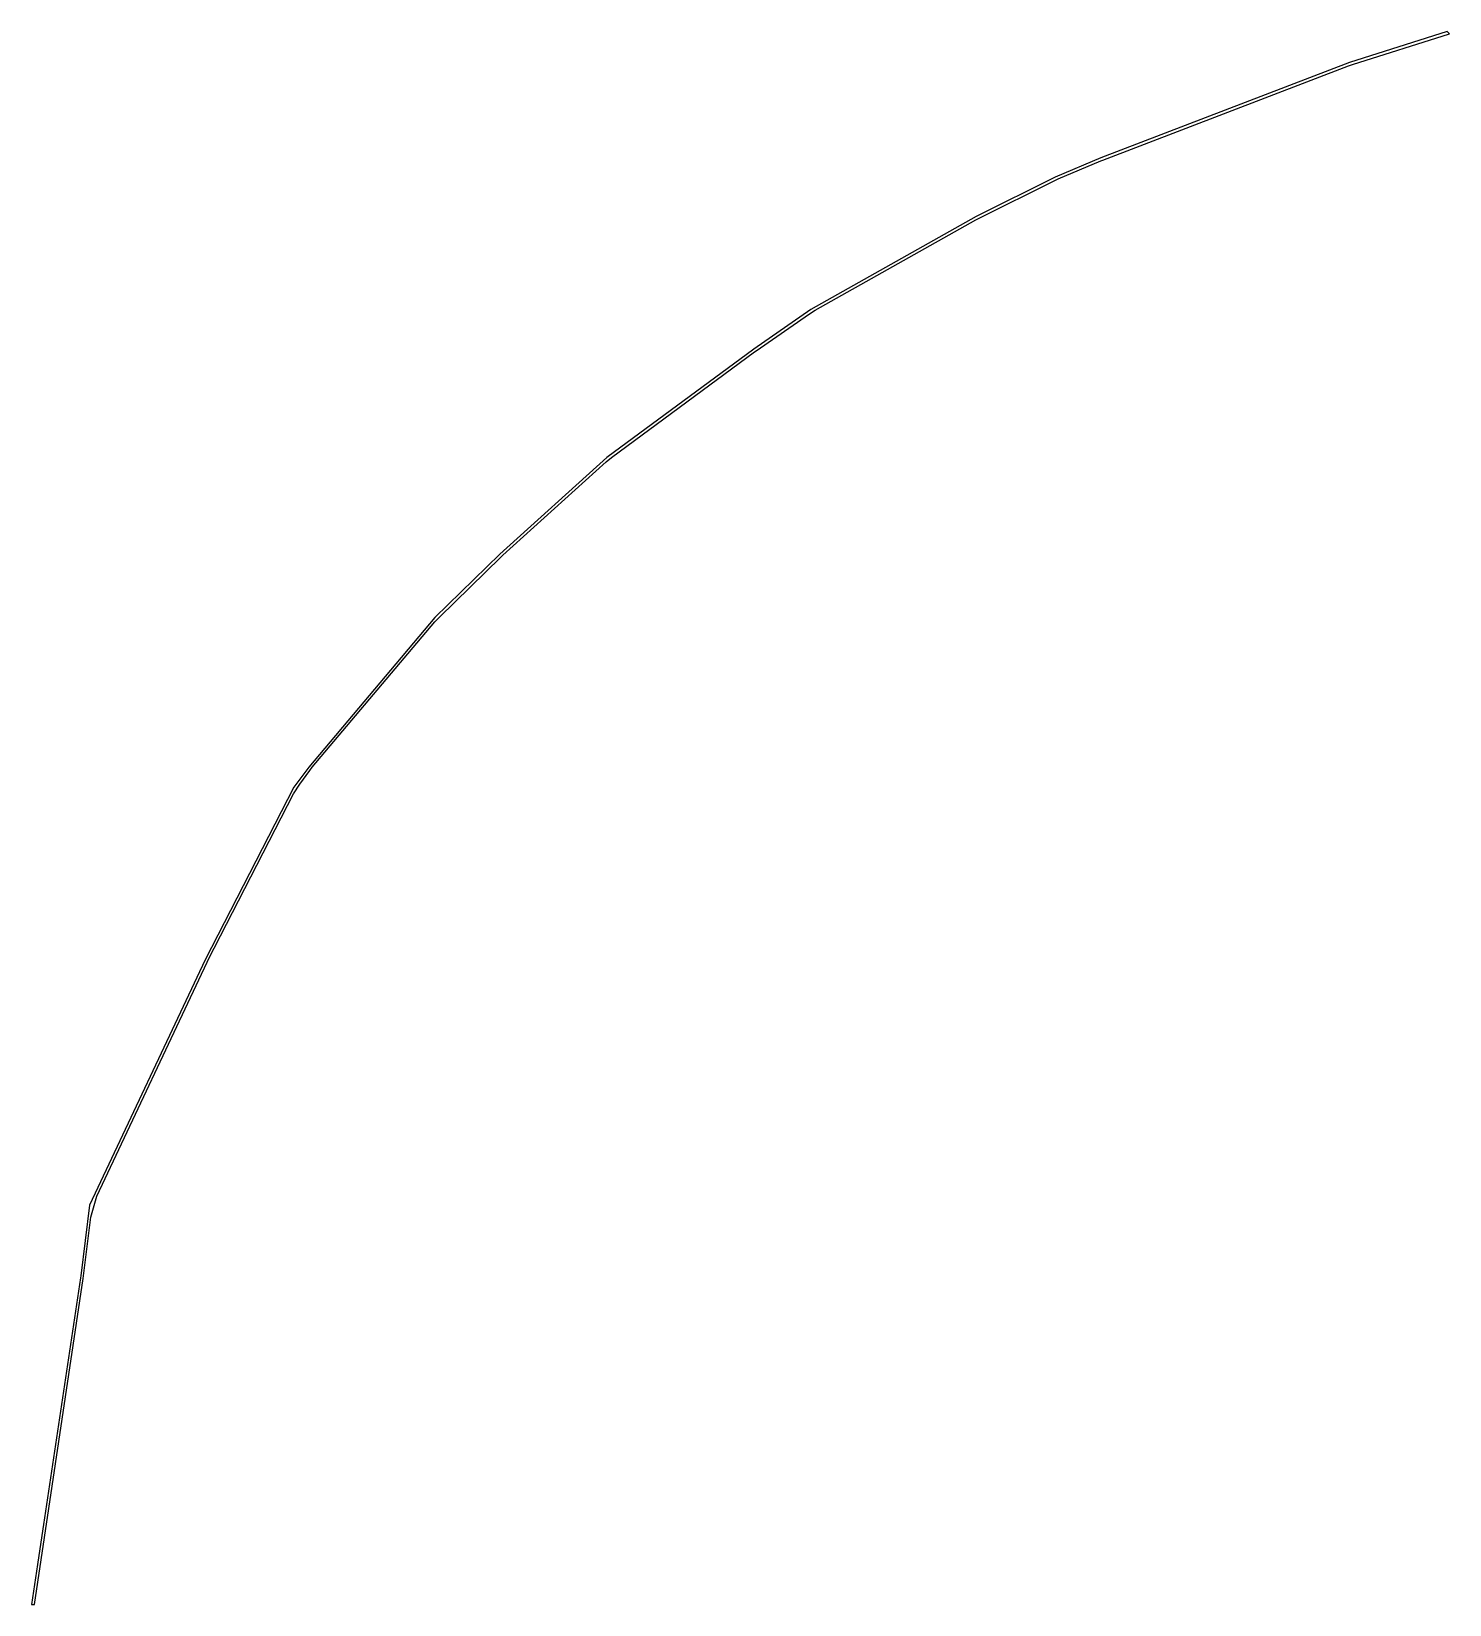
# Model space of a CAD drawing. Header units: metres. Extents: x -22.3 to -12.3, y 0.5 to 11.6.
import ezdxf

# ---------------------------------------------------------------- set-up
doc = ezdxf.new("R2010")
doc.units = ezdxf.units.M

msp = doc.modelspace()

# ---------------------------------------------------------------- linework, layer by layer
for p, q in [((-12.2741, 11.5812), (-12.9624, 11.3625)), ((-12.942, 11.3481), (-12.2582, 11.5653)), ((-12.2582, 11.5653), (-12.2741, 11.5812)), ((-12.9624, 11.3625), (-14.7164, 10.6896)), ((-14.7022, 10.6736), (-12.9693, 11.3385)), ((-12.9693, 11.3385), (-12.942, 11.3481)), ((-14.7164, 10.6896), (-15.0392, 10.5546)), ((-15.0159, 10.5427), (-14.7157, 10.6682)), ((-14.7157, 10.6682), (-14.7022, 10.6736)), ((-15.0392, 10.5546), (-15.5953, 10.2775)), ((-15.0454, 10.5292), (-15.0159, 10.5427)), ((-15.575, 10.2653), (-15.0454, 10.5292)), ((-15.5953, 10.2775), (-16.7614, 9.62149)), ((-16.7304, 9.61595), (-15.5967, 10.2538)), ((-15.5967, 10.2538), (-15.575, 10.2653)), ((-16.7614, 9.62149), (-17.163, 9.34184)), ((-17.1458, 9.3295), (-16.7701, 9.59105)), ((-16.7701, 9.59105), (-16.7304, 9.61595)), ((-17.163, 9.34184), (-18.1986, 8.57803)), ((-18.1664, 8.57692), (-17.1566, 9.32169)), ((-17.1566, 9.32169), (-17.1458, 9.3295)), ((-18.1986, 8.57803), (-18.9535, 7.89651)), ((-18.9323, 7.88872), (-18.2039, 8.5463)), ((-18.2039, 8.5463), (-18.1664, 8.57692)), ((-18.9535, 7.89651), (-19.41, 7.4496)), ((-19.3786, 7.45236), (-18.9467, 7.87518)), ((-18.9467, 7.87518), (-18.9323, 7.88872)), ((-19.41, 7.4496), (-20.2997, 6.39432)), ((-19.4105, 7.41801), (-19.3786, 7.45236)), ((-20.2745, 6.39322), (-19.4105, 7.41801)), ((-20.2997, 6.39432), (-20.4052, 6.25288)), ((-20.3637, 6.27493), (-20.2927, 6.37024)), ((-20.2927, 6.37024), (-20.2745, 6.39322)), ((-20.4052, 6.25288), (-21.0301, 5.03601)), ((-20.4068, 6.20595), (-20.3637, 6.27493)), ((-21.0084, 5.03452), (-20.4068, 6.20595)), ((-21.0301, 5.03601), (-21.8455, 3.30476)), ((-21.7927, 3.37004), (-21.0158, 5.01944)), ((-21.0158, 5.01944), (-21.0084, 5.03452)), ((-21.8357, 3.22139), (-21.7927, 3.37004)), ((-21.8455, 3.30476), (-21.9071, 2.80681)), ((-21.8869, 2.80745), (-21.8357, 3.22139)), ((-21.9088, 2.79428), (-22.2543, 0.490005)), ((-22.2341, 0.490005), (-21.8894, 2.78886)), ((-21.9071, 2.80681), (-21.9088, 2.79428)), ((-21.8894, 2.78886), (-21.8869, 2.80745)), ((-22.2543, 0.490005), (-22.2341, 0.490005))]:
    msp.add_line(p, q)

doc.saveas('drawing.dxf')
